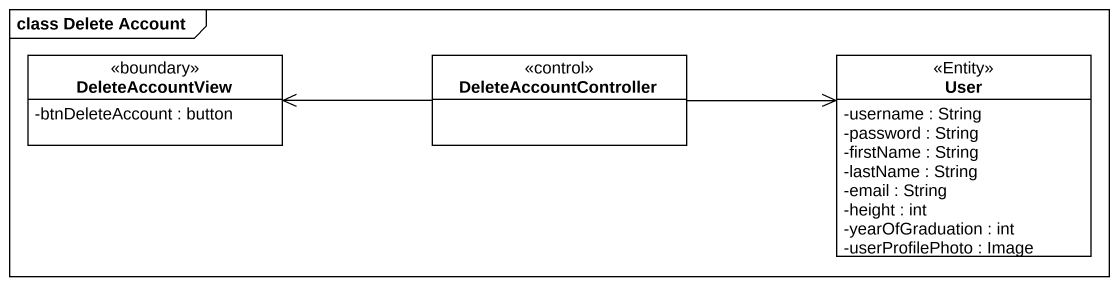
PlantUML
@startuml
mainframe class Delete Account
hide circle
hide empty members
skinparam classAttributeIconSize 0
class DeleteAccountView <<boundary>> {
  -btnDeleteAccount : button
}
class DeleteAccountController <<control>>
class User <<Entity>> {
  -username : String
  -password : String
  -firstName : String
  -lastName : String
  -email : String
  -height : int
  -yearOfGraduation : int
  -userProfilePhoto : Image
}
DeleteAccountController -left-> DeleteAccountView
DeleteAccountController -right-> User
@enduml
